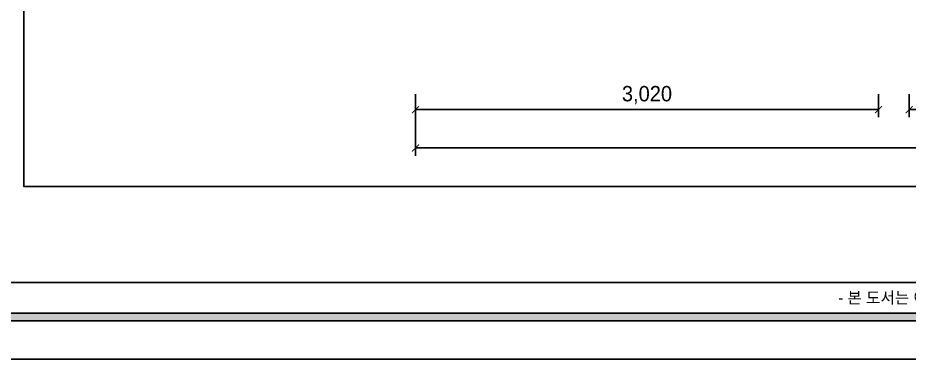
# Model space of a CAD drawing. Header units: inches. Extents: x 88414 to 587042, y -693500 to 27778.
# Drawn here: x 136204 to 142018, y -3468 to -1245 of the extents above; entities that cross this region are included whole.
import ezdxf
from ezdxf.enums import TextEntityAlignment as Align

# ---------------------------------------------------------------- set-up
doc = ezdxf.new("R2010")
doc.units = ezdxf.units.IN
doc.header["$LTSCALE"] = 50
doc.header["$MEASUREMENT"] = 0
for name, color, linetype in [('3.기호.계단선', 30, 'Continuous'), ('F-SYM', 7, 'Continuous'), ('FORM(YOURNAME)-11', 1, 'Continuous'), ('치수', 7, 'Continuous')]:
    doc.layers.add(name, color=color, linetype=linetype)
doc.styles.add('YOURNAME', font='HY울릉도M.TTF')
doc.dimstyles.new('YOURNAME-50', dxfattribs={"dimscale": 50, "dimtxt": 2, "dimasz": 0.9, "dimexe": 1, "dimexo": 3, "dimgap": 0.7, "dimtad": 1, "dimdec": 0, "dimzin": 0, "dimdsep": 46, "dimlunit": 6, "dimtxsty": 'YOURNAME', "dimblk": 'ARCHTICK', "dimcen": 0, "dimclrd": 1, "dimclre": 1, "dimclrt": 7, "dimadec": 0, "dimazin": 0, "dimtfac": 1, "dimtdec": 0, "dimtix": 1, "dimtmove": 2, "dimatfit": 3, "dimldrblk": 'ARCHTICK', "dimfxl": 0, "dimtolj": 1, "dimtzin": 0, "dimarcsym": 0})

# ---------------------------------------------------------------- blocks, each defined once
blk = doc.blocks.new('FORM-PLAN')
at = {"layer": 'FORM(YOURNAME)-11'}
h = blk.add_hatch(color=256, dxfattribs=at)
h.dxf.hatch_style = 1
h.paths.add_polyline_path([(-71444, 55115), (10556, 55115), (10556, 54915), (-71444, 54915)])
h.paths.add_polyline_path([(-71444, -2085), (10556, -2085), (10556, -2285), (-71444, -2285)])
at = {"layer": 'Defpoints', "color": 158}
blk.add_line((1346, -1285), (-71444, -1285), dxfattribs=at)
for points in [[(-71444, -2285), (10556, -2285), (10556, 55115), (-71444, 55115)], [(-69444, 53115), (-64, 53115), (-64, 1215), (-69444, 1215)]]:
    blk.add_lwpolyline(points, close=True, dxfattribs=at)
at = {"layer": 'FORM(YOURNAME)-11', "color": 250}
blk.add_lwpolyline([(-72444, -3285), (11556, -3285), (11556, 56115), (-72444, 56115)], close=True, dxfattribs=at)
at = {"layer": 'FORM(YOURNAME)-11'}
blk.add_lwpolyline([(-71444, -2085), (10556, -2085), (10556, -2285), (-71444, -2285)], close=True, dxfattribs=at)
at = {"layer": 'FORM(YOURNAME)-11', "color": 1, "style": 'YOURNAME'}
blk.add_text("- 본 도서는 어떠한 경우에도 무단으로 도용할 수 없으며 도용시 '지적재산권' 보호에 관한 법률에 의거, 법적 분쟁이 발생합니다.  또한 본 도서에 관한 모든 저작권은 당사에 있습니다. -", height=300, dxfattribs=at).set_placement((-32990, -1685), align=Align.MIDDLE_CENTER)
at = {"layer": 'FORM(YOURNAME)-11', "color": 3, "style": 'YOURNAME'}
for tag, height, p in [('1', 450, (9905, 18188)), ('2', 450, (9905, 17544)), ('3', 450, (9905, 16257)), ('4', 450, (9905, 14326)), ('5', 515, (9905, 12009)), ('6', 515, (9905, 9757)), ('7', 515, (9905, 7504)), ('8', 515, (9905, 5252)), ('9', 515, (9905, 2999)), ('10', 515, (5655, 811)), ('11', 515, (9905, 747)), ('12', 515, (5655, -1441)), ('13', 515, (9905, -1441))]:
    blk.add_attdef(tag, text='', height=height, dxfattribs=at).set_placement(p, align=Align.MIDDLE_RIGHT)
blk = doc.blocks.new('*U458')
at = {"layer": 'F-SYM', "xscale": 0.2500000000000001, "yscale": 0.2500000000000001, "zscale": 0.2500000000000001}
blk.add_blockref('FORM-PLAN', (153603.9, -2646.3), dxfattribs=at)
blk = doc.blocks.new('_ArchTick')
at = {"color": 0, "linetype": 'ByBlock', "const_width": 0.15}
blk.add_lwpolyline([(-0.5, -0.5), (0.5, 0.5)], dxfattribs=at)
blk = doc.blocks.new('*D262')
at = {"layer": 'Defpoints', "color": 0}
for p in [(138797.8, -1592.5), (150952.8, -1592.5), (138797.8, -2092.5)]:
    blk.add_point(p, dxfattribs=at)
at = {"layer": '치수', "color": 1, "lineweight": -2}
for p, q in [((138797.8, -1742.5), (138797.8, -2142.5)), ((150952.8, -1742.5), (150952.8, -2142.5)), ((150952.8, -2092.5), (138797.8, -2092.5))]:
    blk.add_line(p, q, dxfattribs=at)
at = {"layer": '치수', "color": 1, "lineweight": -2, "xscale": 45, "yscale": 45, "zscale": 45, "rotation": 180}
blk.add_blockref('_ArchTick', (138797.8, -2092.5), dxfattribs=at)
at = {"layer": '치수', "color": 1, "lineweight": -2, "xscale": 45, "yscale": 45, "zscale": 45}
blk.add_blockref('_ArchTick', (150952.8, -2092.5), dxfattribs=at)
at = {"layer": '치수', "color": 7, "insert": (144875.3, -1997.9), "char_height": 100, "attachment_point": 5, "style": 'YOURNAME'}
blk.add_mtext('\\A1;12,155', dxfattribs=at)
blk = doc.blocks.new('*D266')
at = {"layer": 'Defpoints', "color": 0}
for p in [(142017.8, -1592.5), (146517.8, -1592.5), (146517.8, -1842.5)]:
    blk.add_point(p, dxfattribs=at)
at = {"layer": '치수', "color": 1, "lineweight": -2}
for p, q in [((142017.8, -1742.5), (142017.8, -1892.5)), ((146517.8, -1742.5), (146517.8, -1892.5)), ((142017.8, -1842.5), (146517.8, -1842.5))]:
    blk.add_line(p, q, dxfattribs=at)
at = {"layer": '치수', "color": 1, "lineweight": -2, "xscale": 45, "yscale": 45, "zscale": 45, "rotation": 180}
blk.add_blockref('_ArchTick', (142017.8, -1842.5), dxfattribs=at)
at = {"layer": '치수', "color": 1, "lineweight": -2, "xscale": 45, "yscale": 45, "zscale": 45}
blk.add_blockref('_ArchTick', (146517.8, -1842.5), dxfattribs=at)
at = {"layer": '치수', "color": 7, "insert": (144267.8, -1747.9), "char_height": 100, "attachment_point": 5, "style": 'YOURNAME'}
blk.add_mtext('\\A1;4,500', dxfattribs=at)
blk = doc.blocks.new('*D267')
at = {"layer": 'Defpoints', "color": 0}
for p in [(138797.8, -1592.5), (141817.8, -1592.5), (141817.8, -1842.5)]:
    blk.add_point(p, dxfattribs=at)
at = {"layer": '치수', "color": 1, "lineweight": -2}
for p, q in [((138797.8, -1742.5), (138797.8, -1892.5)), ((141817.8, -1742.5), (141817.8, -1892.5)), ((138797.8, -1842.5), (141817.8, -1842.5))]:
    blk.add_line(p, q, dxfattribs=at)
at = {"layer": '치수', "color": 1, "lineweight": -2, "xscale": 45, "yscale": 45, "zscale": 45, "rotation": 180}
blk.add_blockref('_ArchTick', (138797.8, -1842.5), dxfattribs=at)
at = {"layer": '치수', "color": 1, "lineweight": -2, "xscale": 45, "yscale": 45, "zscale": 45}
blk.add_blockref('_ArchTick', (141817.8, -1842.5), dxfattribs=at)
at = {"layer": '치수', "color": 7, "insert": (140307.8, -1747.9), "char_height": 100, "attachment_point": 5, "style": 'YOURNAME'}
blk.add_mtext('\\A1;3,020', dxfattribs=at)

msp = doc.modelspace()

# ---------------------------------------------------------------- block references
at = {"layer": '3.기호.계단선'}
msp.add_blockref('*U458', (0, 0), dxfattribs=at)

# ---------------------------------------------------------------- dimensions: what is measured, and where the dimension line sits
at = {"layer": '치수'}
for base, p1, p2, picture, middle in [((138797.753, -2092.52), (150952.753, -1592.52), (138797.753, -1592.52), '*D262', (144875.253, -1997.867)), ((141817.753, -1842.52), (138797.753, -1592.52), (141817.753, -1592.52), '*D267', (140307.753, -1747.867)), ((146517.753, -1842.52), (142017.753, -1592.52), (146517.753, -1592.52), '*D266', (144267.753, -1747.867))]:
    dim = msp.add_linear_dim(base=base, p1=p1, p2=p2, angle=180, dimstyle='YOURNAME-50', override={"dimfxl": 1.25, "dimarcsym": 2}, dxfattribs=at)
    dim.commit()
    dim.dimension.update_dxf_attribs({"geometry": picture, "text_midpoint": middle})

doc.saveas('drawing.dxf')
